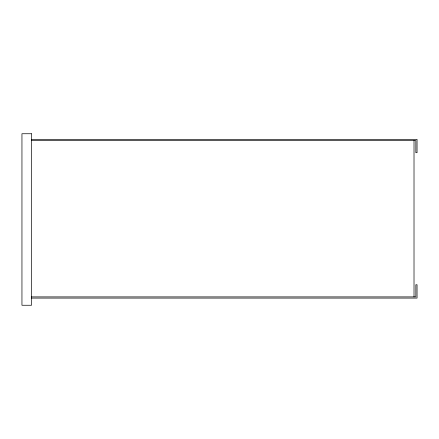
<?xml version="1.0" encoding="UTF-8"?>
<svg xmlns="http://www.w3.org/2000/svg" width="439" height="439" viewBox="0 0 439 439"><rect width="100%" height="100%" fill="white"/><g stroke="black" fill="none" stroke-linecap="round" stroke-linejoin="round"><path stroke-width="0.66" d="M31.509 139.361L417.05 139.361L417.05 152.695L415.854 152.695L415.854 140.551L31.509 140.551M31.509 296.896L415.854 296.896L415.854 284.752L417.05 284.752L417.05 298.086L31.509 298.086M414.015 140.551L414.015 296.896M31.509 133.741L21.95 133.741L21.95 305.259L31.509 305.259L31.509 133.741"/></g></svg>
